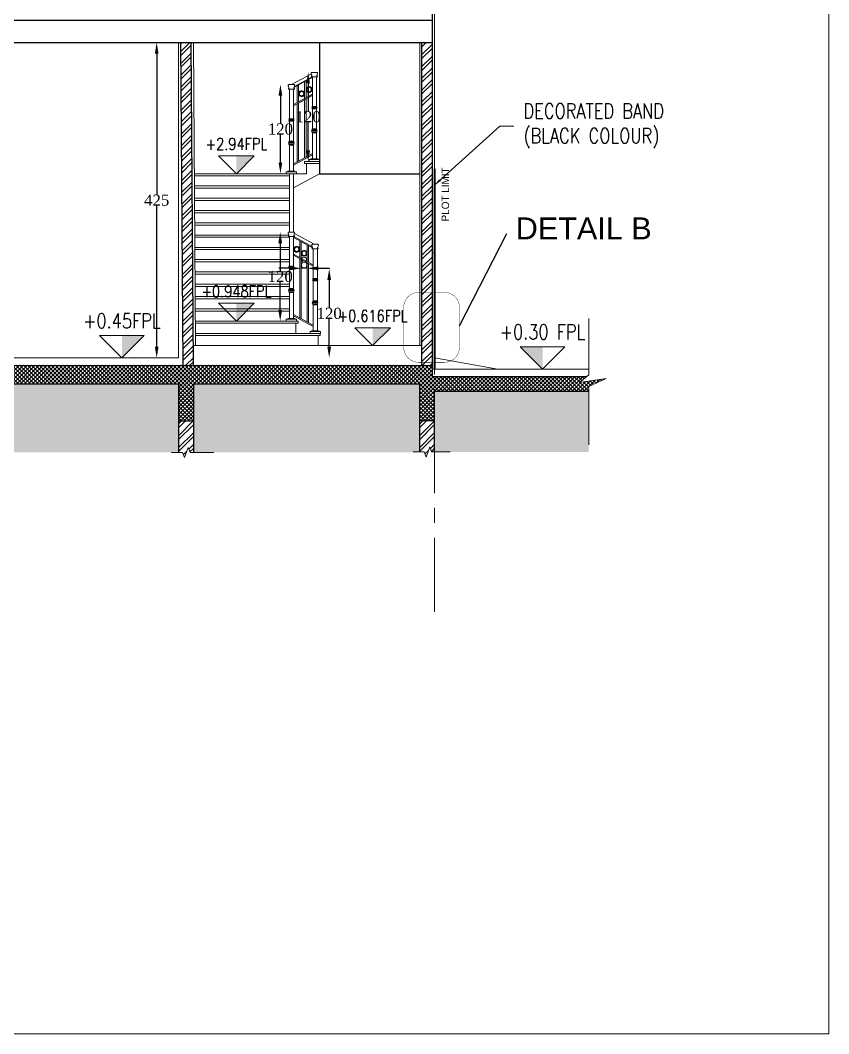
# Model space of a CAD drawing. Header units: millimetres. Extents: x -9083 to 924194, y -232449 to 321637.
# Drawn here: x 44704 to 55597, y -15919 to -2262 of the extents above; entities that cross this region are included whole.
import ezdxf
from ezdxf.enums import TextEntityAlignment as Align

# ---------------------------------------------------------------- set-up
doc = ezdxf.new("R2010")
doc.units = ezdxf.units.MM
doc.header["$LTSCALE"] = 400
doc.header["$MEASUREMENT"] = 0
doc.header["$PDMODE"] = 3
for name, pattern in [('CENTER', [2, 1.25, -0.25, 0.25, -0.25]), ('CENTERX2', [4, 2.5, -0.5, 0.5, -0.5]), ('DASHDOT', [1, 0.5, -0.25, 0, -0.25]), ('PHANTOM2', [1.25, 0.625, -0.125, 0.125, -0.125, 0.125, -0.125])]:
    doc.linetypes.add(name, pattern=pattern)
doc.layers.get('0').update_dxf_attribs({"lineweight": 0, "true_color": 0xff1414})
doc.layers.get('Defpoints').update_dxf_attribs({"color": 8, "lineweight": 5})
doc.layers.add('A-400 ANNOT-TEXT', color=7, linetype='Continuous')
for name, color, linetype, lineweight in [('A-ANNO-DIMS', 134, 'Continuous', 9), ('AR-dim-axis', 3, 'Continuous', 15), ('ELEVATION 00', 7, 'Continuous', 30), ('ELEVATION 02', 3, 'Continuous', 18), ('FINISH', 3, 'Continuous', 9), ('HANDRAIL', 31, 'Continuous', 5), ('HATCH', 15, 'Continuous', 0), ('LEVELS', 251, 'Continuous', 5), ('PLOT BOWNDARY', 1, 'DASHDOT', 50), ('ROOMS DIMENSION', 3, 'Continuous', 5), ('WALL ELEVATION', 3, 'Continuous', 9), ('WALL PROPOSED', 255, 'Continuous', 30)]:
    doc.layers.add(name, color=color, linetype=linetype, lineweight=lineweight)
doc.layers.add('AXIES', color=7, linetype='CENTER', lineweight=0, true_color=0x949596)
doc.styles.add('Arial_1', font='arial.ttf', dxfattribs={"height": 300})
doc.styles.add('ROMAN', font='times.ttf')
doc.styles.add('ROMAN-0.7', font='romans.shx', dxfattribs={"width": 0.7})
doc.styles.add('ROMANS-0.8', font='romans.shx', dxfattribs={"width": 0.8})
doc.styles.add('ROMANS-TITLE', font='ROMANS.shx', dxfattribs={"width": 0.8})
doc.styles.add('simple', font='simplex.shx')
doc.styles.add('XREF$0$STANDARD', font='verdana.ttf')
doc.dimstyles.new('d-block', dxfattribs={"dimscale": 0, "dimtxt": 0.2, "dimasz": 0.12, "dimexe": 0.1, "dimexo": 0.1, "dimgap": 0.1, "dimtad": 0, "dimzin": 9, "dimdsep": 46, "dimtxsty": 'simple', "dimblk": 'OPEN90', "dimcen": 0.1, "dimdle": 0.04, "dimclrd": 256, "dimclre": 256, "dimclrt": 256, "dimazin": 0, "dimtfac": 1, "dimtix": 1, "dimtofl": 0, "dimtmove": 2, "dimatfit": 3, "dimldrblk": 'OBLIQUE', "dimfxl": 40, "dimtolj": 1, "dimtzin": 1, "dimarcsym": 0})
doc.dimstyles.new('DIM-200-100', dxfattribs={"dimtxt": 200, "dimasz": 100, "dimexe": 100, "dimexo": 100, "dimgap": 75, "dimtad": 1, "dimdec": 0, "dimzin": 12, "dimdsep": 46, "dimtxsty": 'ROMAN-0.7', "dimblk": 'ARCHTICK', "dimcen": 50, "dimdle": 100, "dimclrd": 8, "dimclre": 9, "dimclrt": 256, "dimadec": 0, "dimazin": 0, "dimtfac": 1, "dimtdec": 0, "dimtix": 1, "dimtmove": 2, "dimatfit": 3, "dimfxl": 1, "dimtolj": 1, "dimtzin": 0, "dimlwd": 9, "dimlwe": 5, "dimarcsym": 0})
doc.dimstyles.new('ELEV DIM', dxfattribs={"dimtxt": 150, "dimasz": 150, "dimexe": 0.06, "dimexo": 0.06, "dimgap": 0.03, "dimtad": 1, "dimtih": 1, "dimtoh": 1, "dimdec": 0, "dimlfac": 0.1, "dimzin": 13, "dimdsep": 46, "dimtxsty": 'ROMAN', "dimcen": 0.09, "dimdle": 0.06, "dimse1": 1, "dimse2": 1, "dimclrd": 256, "dimclre": 256, "dimclrt": 3, "dimadec": 0, "dimazin": 0, "dimtfac": 1, "dimtdec": 0, "dimtix": 1, "dimtmove": 2, "dimatfit": 3, "dimfxl": 0.06, "dimtolj": 1, "dimtzin": 0, "dimarcsym": 0})

# ---------------------------------------------------------------- blocks, each defined once
blk = doc.blocks.new('LVL-200')
at = {"color": 5, "ltscale": 800}
blk.add_line((-153071, 178428), (-152471, 178428), dxfattribs=at)
blk.add_lwpolyline([(-153371, 179028), (-152771, 178428), (-152171, 179028), (-153371, 179028)])
blk.add_solid([(-152771, 179028), (-152171, 179028), (-152771, 178428)])
at = {"ltscale": 800, "style": 'ROMANS-TITLE', "width": 0.8}
blk.add_attdef('FLOOR-LEVEL', text='', height=400, dxfattribs=at).set_placement((-152771, 179428), align=Align.MIDDLE)
blk = doc.blocks.new('*D922')
at = {"layer": 'Defpoints', "color": 0, "transparency": 16777216}
for p in [(46821, -2562), (46542, -6812), (46821, -6812)]:
    blk.add_point(p, dxfattribs=at)
at = {"layer": 'ROOMS DIMENSION', "lineweight": -2, "transparency": 16777216}
for p, q in [((46542, -2712), (46542, -4611)), ((46542, -6662), (46542, -4763))]:
    blk.add_line(p, q, dxfattribs=at)
at = {"layer": 'ROOMS DIMENSION', "transparency": 16777216}
for points in [[(46517, -2712), (46567, -2712), (46542, -2562)], [(46517, -6662), (46567, -6662), (46542, -6812)]]:
    blk.add_solid(points, dxfattribs=at)
at = {"layer": 'ROOMS DIMENSION', "color": 3, "transparency": 16777216, "insert": (46542, -4687), "char_height": 150, "attachment_point": 5, "style": 'ROMAN'}
blk.add_mtext('\\A1;425', dxfattribs=at)
blk = doc.blocks.new('_ArchTick')
at = {"color": 0, "linetype": 'ByBlock', "const_width": 0.15}
blk.add_lwpolyline([(-0.5, -0.5), (0.5, 0.5)], dxfattribs=at)
blk = doc.blocks.new('_Oblique')
at = {"color": 0, "linetype": 'ByBlock', "lineweight": -2}
blk.add_line((-0.5, -0.5), (0.5, 0.5), dxfattribs=at)
blk = doc.blocks.new('_Open90')
at = {"color": 0, "linetype": 'ByBlock', "lineweight": -2}
for p, q in [((0, 0), (-1, 0)), ((-0.5, 0.5), (0, 0)), ((0, 0), (-0.5, -0.5))]:
    blk.add_line(p, q, dxfattribs=at)
blk = doc.blocks.new('*D905')
at = {"layer": 'Defpoints', "color": 0, "transparency": 16777216}
for p in [(48705, -5612), (48705, -6812), (48866, -6812)]:
    blk.add_point(p, dxfattribs=at)
at = {"layer": 'ROOMS DIMENSION', "lineweight": -2, "transparency": 16777216}
for p, q in [((48866, -5762), (48866, -6136)), ((48866, -6662), (48866, -6288))]:
    blk.add_line(p, q, dxfattribs=at)
at = {"layer": 'ROOMS DIMENSION', "transparency": 16777216}
for points in [[(48841, -5762), (48891, -5762), (48866, -5612)], [(48841, -6662), (48891, -6662), (48866, -6812)]]:
    blk.add_solid(points, dxfattribs=at)
at = {"layer": 'ROOMS DIMENSION', "color": 3, "transparency": 16777216, "insert": (48866, -6212), "char_height": 150, "attachment_point": 5, "style": 'ROMAN'}
blk.add_mtext('\\A1;120', dxfattribs=at)
blk = doc.blocks.new('SWDFVDV')
at = {"layer": 'HANDRAIL'}
for p, q in [((6289760, 831814, 0), (6289701, 831814, 0)), ((6289760, 831752, 0), (6289760, 831354, 0))]:
    blk.add_line(p, q, dxfattribs=at)
at = {"layer": 'HANDRAIL', "elevation": 0}
for points in [[(6289701, 831814, 0.523048), (6289686, 831800), (6289696, 831772), (6289696, 831766)], [(6289764, 831766, -1.073924), (6289764, 831752), (6289696, 831752, -0.931074), (6289696, 831766, -0.931074)], [(6289760, 831814, -0.523048), (6289774, 831800), (6289764, 831772), (6289764, 831766)], [(6289702, 831332, -0.712901), (6289702, 831344), (6289760, 831344, -0.711415), (6289760, 831332)]]:
    blk.add_lwpolyline(points, format="xyb", dxfattribs=at)
for points in [[(6289704, 831752), (6289704, 831354)], [(6289702, 831354), (6289760, 831354)], [(6289702, 831332), (6289760, 831332)], [(6289702, 831322), (6289760, 831322)], [(6289704, 831322), (6289704, 831052)], [(6289760, 831322), (6289760, 831052)], [(6289702, 831040), (6289692, 831024), (6289702, 831008)], [(6289700, 831046), (6289760, 831046), (6289760, 831052), (6289702, 831052), (6289702, 831046)], [(6289700, 831040), (6289760, 831040), (6289768, 831024), (6289760, 831008)], [(6289692, 831024), (6289768, 831024)], [(6289702, 831003), (6289702, 830997), (6289760, 830997), (6289760, 831003), (6289700, 831003)], [(6289760, 830997), (6289760, 830647), (6289704, 830647), (6289704, 830997)], [(6289683, 830638), (6289800, 830638), (6289800, 830614), (6289794, 830614), (6289730, 830614), (6289667, 830614), (6289661, 830614), (6289661, 830638), (6289683, 830638), (6289683, 830647), (6289704, 830647)], [(6289683, 830638), (6289683, 830638)], [(6289756, 830647), (6289778, 830647), (6289778, 830638)], [(6289778, 830638), (6289778, 830638)]]:
    blk.add_lwpolyline(points, dxfattribs=at)
blk.add_lwpolyline([(6289760, 831008), (6289700, 831008)], close=True, dxfattribs=at)
at = {"layer": 'HANDRAIL'}
for centre, radius, start, end in [((6289703, 831349, 0), 5.08, 102.7947, 257.2053), ((6289703, 831327, 0), 5.08, 102.7947, 257.2053), ((6289759, 831349, 0), 5.08, 282.795, 77.205), ((6289759, 831327, 0), 5.08, 282.5423, 77.4577), ((6289700, 831043, 0), 2.98, 90.0089, 269.9911), ((6289760, 831043, 0), 2.98, 270.0087, 89.9913), ((6289700, 831005, 0), 2.98, 90.0089, 269.9911), ((6289760, 831005, 0), 2.98, 270.0087, 89.9913)]:
    blk.add_arc(centre, radius, start, end, dxfattribs=at)
blk = doc.blocks.new('EDRFGCFGV')
at = {"layer": 'HANDRAIL'}
for points in [[(-325876, 222901, 0), (-325895, 222912, 0), (-325902, 222937, 0), (-325891, 222956, 0)], [(-325891, 222956, 0), (-325880, 222976, 0), (-325855, 222983, 0), (-325836, 222972, 0)], [(-325871, 222911, 0), (-325885, 222919, 0), (-325889, 222936, 0), (-325881, 222951, 0)], [(-325881, 222951, 0), (-325873, 222965, 0), (-325855, 222970, 0), (-325842, 222962, 0)], [(-325822, 222917, 0), (-325833, 222898, 0), (-325857, 222891, 0), (-325876, 222901, 0)], [(-325831, 222922, 0), (-325839, 222908, 0), (-325857, 222903, 0), (-325871, 222911, 0)], [(-325842, 222962, 0), (-325828, 222955, 0), (-325823, 222937, 0), (-325831, 222922, 0)], [(-325836, 222972, 0), (-325817, 222961, 0), (-325811, 222937, 0), (-325822, 222917, 0)]]:
    blk.add_open_spline(points, degree=3, dxfattribs=at)
blk = doc.blocks.new('*D936')
at = {"layer": 'Defpoints', "color": 0, "transparency": 16777216}
for p in [(48206, -5116), (48357, -5116), (48357, -6316)]:
    blk.add_point(p, dxfattribs=at)
at = {"layer": 'ROOMS DIMENSION', "lineweight": -2, "transparency": 16777216}
for p, q in [((48206, -5266), (48206, -5639)), ((48206, -6166), (48206, -5792))]:
    blk.add_line(p, q, dxfattribs=at)
at = {"layer": 'ROOMS DIMENSION', "transparency": 16777216}
for points in [[(48181, -5266), (48231, -5266), (48206, -5116)], [(48181, -6166), (48231, -6166), (48206, -6316)]]:
    blk.add_solid(points, dxfattribs=at)
at = {"layer": 'ROOMS DIMENSION', "color": 3, "transparency": 16777216, "insert": (48206, -5716), "char_height": 150, "attachment_point": 5, "style": 'ROMAN'}
blk.add_mtext('\\A1;120', dxfattribs=at)
blk = doc.blocks.new('*D937')
at = {"layer": 'Defpoints', "color": 0, "transparency": 16777216}
for p in [(48357, -3129), (48209, -4329), (48357, -4329)]:
    blk.add_point(p, dxfattribs=at)
at = {"layer": 'ROOMS DIMENSION', "lineweight": -2, "transparency": 16777216}
for p, q in [((48209, -3279), (48209, -3653)), ((48209, -4179), (48209, -3806))]:
    blk.add_line(p, q, dxfattribs=at)
at = {"layer": 'ROOMS DIMENSION', "transparency": 16777216}
for points in [[(48184, -3279), (48234, -3279), (48209, -3129)], [(48184, -4179), (48234, -4179), (48209, -4329)]]:
    blk.add_solid(points, dxfattribs=at)
at = {"layer": 'ROOMS DIMENSION', "color": 3, "transparency": 16777216, "insert": (48209, -3729), "char_height": 150, "attachment_point": 5, "style": 'ROMAN'}
blk.add_mtext('\\A1;120', dxfattribs=at)
blk = doc.blocks.new('*D938')
at = {"layer": 'Defpoints', "color": 0, "transparency": 16777216}
for p in [(48583, -2964), (48667, -2964, 0), (48667, -4164, 0)]:
    blk.add_point(p, dxfattribs=at)
at = {"layer": 'ROOMS DIMENSION', "lineweight": -2, "transparency": 16777216}
for p, q in [((48583, -3114), (48583, -3488)), ((48583, -4014), (48583, -3640))]:
    blk.add_line(p, q, dxfattribs=at)
at = {"layer": 'ROOMS DIMENSION', "transparency": 16777216}
for points in [[(48558, -3114), (48608, -3114), (48583, -2964)], [(48558, -4014), (48608, -4014), (48583, -4164)]]:
    blk.add_solid(points, dxfattribs=at)
at = {"layer": 'ROOMS DIMENSION', "color": 3, "transparency": 16777216, "insert": (48583, -3564), "char_height": 150, "attachment_point": 5, "style": 'ROMAN'}
blk.add_mtext('\\A1;120', dxfattribs=at)
blk = doc.blocks.new('rffghffr')
at = {"layer": 'AXIES', "linetype": 'CENTERX2'}
blk.add_line((6125682.5, 695783), (6125682.5, 714330.6), dxfattribs=at)
blk = doc.blocks.new('*D945')
at = {"layer": 'Defpoints', "color": 0, "transparency": 16777216}
for p in [(48489, -5529), (48569, -5529), (48489, -5605)]:
    blk.add_point(p, dxfattribs=at)
at = {"layer": 'ROOMS DIMENSION', "lineweight": -2, "transparency": 16777216}
for p, q in [((48339, -5605), (48189, -5605)), ((48569, -5605), (48489, -5605)), ((48719, -5605), (48869, -5605))]:
    blk.add_line(p, q, dxfattribs=at)
at = {"layer": 'ROOMS DIMENSION', "transparency": 16777216}
for points in [[(48339, -5580), (48339, -5630), (48489, -5605)], [(48719, -5580), (48719, -5630), (48569, -5605)]]:
    blk.add_solid(points, dxfattribs=at)
at = {"layer": 'ROOMS DIMENSION', "color": 3, "transparency": 16777216, "insert": (48529, -5529), "char_height": 150, "attachment_point": 5, "style": 'ROMAN'}
blk.add_mtext('\\A1;8', dxfattribs=at)

msp = doc.modelspace()

# ---------------------------------------------------------------- hatches: boundary and pattern name
at = {"layer": 'HATCH'}
h = msp.add_hatch(dxfattribs=at)
h.set_pattern_fill('ANSI32', color=256, scale=300)
h.set_pattern_definition([(45, (279.44, -26469.7), (-79.54951, 79.54951), []), (45, (332.48, -26469.7), (-79.54951, 79.54951), [])])
h.paths.add_polyline_path([(2356.30003, -2561.84241), (2216.30003, -2561.84241), (2216.29941, -6911.84388), (2356.29941, -6911.8449)])
h.paths.add_polyline_path([(50256.29918, -2561.84241), (50116.29928, -2561.84241), (50116.30189, -6912.19359), (50256.30116, -6912.19461)])
h.paths.add_polyline_path([(2216.30103, 38.15578), (2356.30103, 38.1552), (2356.30126, 638.15438), (2216.30126, 638.15539)])
h.paths.add_polyline_path([(2356.30065, -961.8448), (2216.30065, -961.84422), (2216.30015, -2262.19155), (2356.30015, -2262.19155)])
h = msp.add_hatch(dxfattribs=at)
h.set_pattern_fill('ANSI32', color=256, scale=300)
h.set_pattern_definition([(45, (269913.33, -114541.97), (-79.549513, 79.549513), []), (45, (269966.36, -114541.97), (-79.549513, 79.549513), [])])
h.paths.add_polyline_path([(47006.29465, -2561.84241), (46866.29673, -2561.84241), (46896.29688, -6912.17008), (47036.29688, -6912.1711)])
h.paths.add_polyline_path([(38216.33375, -6912.10853), (38356.33375, -6912.10955), (38356.33375, -2561.84241), (38216.33375, -2561.84241)])
h.paths.add_polyline_path([(27756.33375, -2561.7502), (27616.33375, -2561.74947), (27616.33375, -6911.9382), (27756.33375, -6911.93995)])
h.paths.add_polyline_path([(17016.33375, -6911.95375), (17156.33375, -6911.95478), (17156.33375, -2561.84241), (17016.33375, -2561.84241)])
h.paths.add_polyline_path([(8866.29673, -6911.89243), (9006.29673, -6911.89345), (9006.29673, -2561.84241), (8866.29673, -2561.84241)])
h.paths.add_polyline_path([(5617.01945, -6911.66772), (5757.0293, -6911.87487), (5756.29673, -2561.84241), (5616.29673, -2561.84241)])
h = msp.add_hatch(dxfattribs=at)
h.set_pattern_fill('ANSI37', color=256, scale=300)
h.set_pattern_definition([(45, (279.442, -26029.71), (-26.516504, 26.516504), []), (135, (279.442, -26029.71), (-26.516504, -26.516504), [])])
h.paths.add_polyline_path([(1344.64054, -7061.84697), (33.27855, -7061.84697), (-63.66151, -7141.90105), (292.08322, -7090.01706), (57.92019, -7196.67483), (57.92019, -7261.84512), (2186.3079, -7261.84512), (2186.3079, -7661.84344), (2386.3079, -7661.84344), (2386.3079, -7161.8449), (5619.73662, -7161.64135), (5619.73662, -7661.61288), (5819.74131, -7661.61285), (5819.74131, -7161.64277), (8836.29673, -7161.90113), (8836.29673, -7661.84344), (9036.30559, -7661.84344), (9036.30559, -7161.90259), (16986.34261, -7161.93178), (16986.34261, -7661.87362), (17186.33375, -7661.87362), (17186.33375, -7161.93324), (18486.3069, -7161.96244), (22286.3079, -7161.99311), (22286.31241, -7161.99109), (22486.31241, -7161.99109), (22486.3079, -7161.99457), (26580.1262, -7162.02377), (26580.1307, -7162.02978), (26780.1307, -7162.02978), (26780.1262, -7162.02523), (27586.34261, -7162.05443), (27586.34261, -7661.9944), (27786.34261, -7661.9944), (27786.34261, -7162.05589), (38186.33375, -7162.0851), (38186.33375, -7662.02459), (38386.33375, -7662.02459), (38386.33375, -7162.08656), (46836.29673, -7162.14642), (46836.29673, -7662.08498), (47036.29673, -7662.08498), (47036.29673, -7162.14788), (47886.3069, -7162.17709), (48086.3069, -7162.17855), (50086.3079, -7162.19315), (50086.3079, -7662.19315), (50286.3079, -7662.19315), (50286.3079, -7261.84512), (52362.44766, -7261.84512), (52362.44766, -7196.67483), (52596.61068, -7090.01706), (52240.86596, -7141.90105), (52337.83829, -7061.82032), (50255.79743, -7061.83272), (50256.79921, -6911.84489), (2356.29905, -6911.8449), (2216.29905, -6911.84388)])
h = msp.add_hatch(dxfattribs=at)
h.set_pattern_fill('EARTH', color=256, scale=750, angle=45)
h.set_pattern_definition([(45, (279.44, -26029.7), (0, 265.16504), [187.5, -187.5]), (45, (229.72, -25980), (0, 265.16504), [187.5, -187.5]), (45, (180, -25930.27), (0, 265.16504), [187.5, -187.5]), (135, (180, -25897.13), (-265.16504, 3e-14), [187.5, -187.5]), (135, (229.72, -25847.4), (-265.16504, 3e-14), [187.5, -187.5]), (135, (279.44, -25797.69), (-265.16504, 3e-14), [187.5, -187.5])])
h.paths.add_polyline_path([(18686.3069, -7161.96244), (17186.34261, -7161.95308), (17186.34261, -8086.2506), (18686.3069, -8086.25873)])
h.paths.add_polyline_path([(16986.34261, -7161.84682), (9036.30559, -7161.84519), (9036.30559, -8086.14318), (16986.34261, -8086.1435)])
h.paths.add_polyline_path([(8836.29673, -7161.84342), (5821.20455, -7161.64839), (5821.20455, -8085.94638), (8836.29673, -8086.14141)])
h.paths.add_polyline_path([(5621.19983, -7165.13313), (2386.3079, -7161.84417), (2386.3079, -8078.61859), (2596.04448, -8078.61932), (5621.19983, -8082.4588)])
h.paths.add_polyline_path([(2186.3079, -7261.84512), (57.92019, -7261.84512), (57.92019, -7982.45042), (57.92019, -8078.61932), (2186.3079, -8078.61932)])
h.paths.add_polyline_path([(22286.3079, -7161.9921), (18686.3069, -7161.9639), (18686.3069, -8086.26095), (22286.3079, -8086.288)])
h.paths.add_polyline_path([(32886.3079, -7162.05443), (27786.34261, -7161.9084), (27786.34261, -8086.08374), (32886.3079, -8086.24903)])
h.paths.add_polyline_path([(38186.33375, -7161.8511), (32886.3079, -7162.06764), (32886.3079, -8086.36329), (38186.33375, -8086.14608)])
h.paths.add_polyline_path([(46836.29673, -7162.14642), (38386.33375, -7161.8532), (38386.33375, -8086.14791), (39883.9029, -8086.41193), (46836.29673, -8086.44145)])
h.paths.add_polyline_path([(50086.3079, -7162.19422), (47036.29673, -7162.16926), (47036.29673, -8086.4635), (44083.9029, -8086.44212), (50086.3079, -8086.4903)])
h.paths.add_polyline_path([(52362.44659, -7261.84512), (50286.30743, -7261.84512), (50286.30838, -8078.96902), (52362.44766, -8078.96902), (52362.44766, -7982.45042)])
h = msp.add_hatch(dxfattribs=at)
h.set_pattern_fill('ANSI32', color=256, scale=300)
h.set_pattern_definition([(45, (-6156625.22, -649856.49), (-79.5495129, 79.5495129), []), (45, (-6156572.19, -649856.49), (-79.5495129, 79.5495129), [])])
h.paths.add_polyline_path([(46836.29673, -7662.10612), (47036.29673, -7662.10612), (47036.29673, -8086.46467), (46990.92014, -8086.46326), (46965.92014, -8017.77633), (46915.92014, -8155.1502), (46890.92025, -8086.46355), (46836.29673, -8086.46321)])
h = msp.add_hatch(dxfattribs=at)
h.set_pattern_fill('ANSI32', color=256, scale=300)
h.set_pattern_definition([(45, (-6153370.09, -649848.99), (-79.5495129, 79.5495129), []), (45, (-6153317.06, -649848.99), (-79.5495129, 79.5495129), [])])
h.paths.add_polyline_path([(50086.3079, -7654.61188), (50286.3079, -7654.61188), (50286.3079, -8078.97043), (50246.04995, -8078.96902), (50221.04995, -8010.28209), (50171.04995, -8147.65596), (50146.05006, -8078.96932), (50086.3079, -8078.96897)])

# ---------------------------------------------------------------- linework, layer by layer
at = {"layer": 'AR-dim-axis', "color": 1, "linetype": 'PHANTOM2', "const_width": 5}
msp.add_lwpolyline([(50070.73196, -5929.03383), (50420.66304, -5929.03383, -0.4142135624), (50620.66304, -6129.03383), (50620.66304, -6671.59202, -0.4142135624), (50420.66304, -6871.59202), (50070.73196, -6871.59202, -0.4142135624), (49870.73196, -6671.59202), (49870.73196, -6129.03383, -0.4142135624)], format="xyb", close=True, dxfattribs=at)
at = {"layer": 'Defpoints'}
msp.add_lwpolyline([(-8100, 42366.04501), (55596.80779, 42366.04501), (55596.80779, -15919.30099), (-8100, -15919.30099)], close=True, dxfattribs=at)
at = {"layer": 'ELEVATION 00'}
msp.add_line((50256.29833, -7061.82032), (52337.83829, -7061.82032), dxfattribs=at)
at = {"layer": 'ELEVATION 02'}
for p, q in [((50269.57085, -5398.84512), (50286.2979, -5388.84512)), ((50286.2979, -5408.84512), (50269.57085, -5398.84512))]:
    msp.add_line(p, q, dxfattribs=at)
at = {"layer": 'FINISH'}
for p, q in [((50286.29913, -6961.82032), (50286.33876, -2162.18928)), ((46836.29673, -6812.14883), (46836.29673, -2562.14329)), ((47064.46781, -6646.63345), (47036.29753, -2561.93785)), ((50086.29905, -6646.67612), (50086.29905, -2562.18782)), ((48531.29716, -4163.89146), (48736.07771, -4163.89467)), ((48531.29716, -4163.89146), (48531.29716, -4193.88991)), ((48531.29716, -4193.88991), (48736.07771, -4193.8928)), ((48561.29673, -4193.89034), (48561.29673, -4329.41018)), ((48736.07771, -4163.89374, 0), (48736.07771, -4193.8928, 0)), ((47048.48685, -4329.39186), (48287.15862, -4329.4113)), ((47048.69375, -4359.39185), (48330.76368, -4359.40995)), ((48561.29673, -4329.41018), (48425.99125, -4329.41018)), ((47049.62835, -4494.9091), (48330.76368, -4494.92719)), ((47049.83524, -4524.9091), (48330.76368, -4524.92719)), ((47050.76985, -4660.42636), (48330.76368, -4660.44444)), ((47050.97674, -4690.42636), (48330.76368, -4690.44444)), ((47051.91134, -4825.94362), (48330.76368, -4825.96168)), ((47052.11824, -4855.94362), (48330.76368, -4855.96168)), ((47053.05284, -4991.46087), (48330.76368, -4991.47892)), ((47053.25974, -5021.46088), (48330.76368, -5021.47892)), ((47054.19434, -5156.97813), (48322.56333, -5156.99604)), ((47054.40123, -5186.97813), (48330.76368, -5186.99616)), ((47055.33583, -5322.49539), (48330.76368, -5322.5134)), ((47055.54273, -5352.49539), (48330.76368, -5352.5134)), ((47056.47733, -5488.01265), (48330.76368, -5488.03064)), ((47056.68423, -5518.01265), (48330.76368, -5518.03064)), ((47057.61883, -5653.5299), (48330.76368, -5653.54788)), ((47057.82572, -5683.52991), (48330.76368, -5683.54788)), ((47058.76032, -5819.04716), (48330.76368, -5819.06512)), ((47058.96722, -5849.04716), (48330.76368, -5849.06512)), ((47059.90182, -5984.56442), (48330.76368, -5984.58237)), ((47060.10872, -6014.56442), (48330.76368, -6014.58237)), ((47061.04332, -6150.08168), (48330.76368, -6150.09961)), ((47061.25021, -6180.08168), (48330.76368, -6180.09961)), ((47062.18481, -6315.59893), (48446.29673, -6315.61848)), ((47062.39171, -6345.59894), (48446.29673, -6345.61848)), ((48416.29673, -6345.61806), (48416.29673, -6481.1353)), ((48446.29673, -6315.61848), (48446.29631, -6345.61848)), ((47063.32631, -6481.11619), (48746.29673, -6481.13996)), ((47063.53321, -6511.11619), (48746.29673, -6511.13996)), ((48716.29673, -6511.13954), (48716.29482, -6646.65678)), ((48746.29673, -6481.13996), (48746.29631, -6511.13996)), ((47034.46558, -6646.63302), (50116.29905, -6646.67655)), ((38386.33375, -6811.8903), (46836.29673, -6812.14883)), ((50256.29834, -6961.82032), (52362.44766, -6961.82032)), ((50286.30583, -6961.81701), (50286.30036, -6961.81701))]:
    msp.add_line(p, q, dxfattribs=at)
at = {"layer": 'FINISH', "ltscale": 20}
msp.add_line((48736.07771, -4329.41018), (48386.29673, -4522.39279), dxfattribs=at)
at = {"layer": 'HANDRAIL'}
for p, q in [((48625.70694, -2985.75421, 0), (48356.57493, -3129.41018)), ((48656.76414, -3025.85371, 0), (48391.81233, -3167.2784, 0)), ((48635.52784, -3025.85371, 0), (48396.81422, -3153.2731, 0)), ((48454.15888, -3135.10555, 0), (48454.15888, -3360.16198, 0)), ((48534.15888, -3091.5629, 0), (48534.15888, -3316.61933, 0)), ((48554.15888, -3080.67724, 0), (48554.15888, -3305.73367, 0)), ((48386.32478, -3396.22573, 0), (48640.87819, -3257.67662, 0)), ((48386.32478, -3397.08292, 0), (48636.91154, -3260.69279, 0)), ((48386.32478, -3413.30364, 0), (48640.87819, -3274.75453, 0)), ((48434.15888, -3145.99121, 0), (48434.15888, -3371.04764, 0)), ((48386.32478, -3414.16083, 0), (48636.91154, -3277.7707, 0)), ((48434.15888, -3388.12554, 0), (48434.15888, -4170.01176, 0)), ((48454.15888, -3377.23988, 0), (48454.15888, -4159.1261, 0)), ((48534.15888, -3333.69724, 0), (48534.15888, -4115.58345, 0)), ((48554.15888, -3322.81157, 0), (48554.15888, -4104.69779, 0)), ((48386.32478, -4196.04705, 0), (48640.87819, -4057.49794, 0)), ((48386.32478, -4213.12496, 0), (48640.87819, -4074.57584, 0)), ((48330.76368, -5115.61707), (48330.76368, -4329.41018)), ((48386.29673, -5115.573), (48386.29673, -4329.41018)), ((48643.16392, -5327.16816), (48386.29673, -5187.3597)), ((48639.84621, -5313.97712), (48389.24119, -5177.57704)), ((48663.18687, -5281.13996), (48397.78412, -5136.68573)), ((48469.0494, -5232.40058), (48469.0494, -5457.457)), ((48489.0494, -5243.28624), (48489.0494, -5468.34266)), ((48569.0494, -5286.82888), (48569.0494, -5511.88531)), ((48589.0494, -5297.71454), (48589.0494, -5522.77097)), ((48651.09721, -5556.54254), (48386.29673, -5412.41612)), ((48651.09721, -5573.62045), (48386.29673, -5429.49403)), ((48469.0494, -5474.53491), (48469.0494, -6272.03008)), ((48489.0494, -5485.42057), (48489.0494, -6282.91574)), ((48569.0494, -5528.96321), (48569.0494, -6326.45839)), ((48589.0494, -5539.84888), (48589.0494, -6337.34405)), ((48651.09721, -6371.11562), (48386.29673, -6226.9892)), ((48651.09721, -6388.19353), (48386.29673, -6244.06711)), ((48666.88042, -6646.65724), (48666.88042, -6646.65608))]:
    msp.add_line(p, q, dxfattribs=at)
at = {"layer": 'LEVELS', "ltscale": 800}
for points in [[(52362.44766, -6282.56695), (52362.44766, -7041.49765), (52240.86596, -7141.90105), (52596.61068, -7090.01706), (52362.44766, -7196.67483), (52362.44766, -7982.45042)], [(46740.92014, -8086.46326), (46890.92014, -8086.46326), (46915.92014, -8155.1502), (46965.92014, -8017.77633), (46990.92014, -8086.46326), (47310.91128, -8086.46399)], [(49996.04995, -8078.96902), (50146.04995, -8078.96902), (50171.04995, -8147.65596), (50221.04995, -8010.28209), (50246.04995, -8078.96902), (50496.04995, -8078.96902)]]:
    msp.add_lwpolyline(points, dxfattribs=at)
at = {"layer": 'PLOT BOWNDARY', "const_width": 25}
msp.add_lwpolyline([(50286.2979, -6961.82032), (50286.2979, -4261.84512)], dxfattribs=at)
at = {"layer": 'WALL ELEVATION'}
msp.add_line((51136.71058, -6961.82032), (50286.30037, -6811.82032), dxfattribs=at)
at = {"layer": 'WALL PROPOSED'}
for p, q in [((50256.3069, -2262.19155), (50256.30806, 638.15366)), ((2216.29937, -2262.19155), (50256.29909, -2262.19155)), ((50256.29833, -7061.82032), (50256.29909, -2262.19155)), ((2216.29625, -2561.84241), (50256.29904, -2561.84241)), ((46896.29673, -6912.14905), (46866.29673, -2561.84241)), ((47036.29673, -6912.15007), (47006.29673, -2562.14475)), ((48736.07771, -2561.84241), (48736.07771, -4329.41018)), ((50116.29905, -6912.19359), (50116.29905, -2561.84241)), ((48736.07771, -4329.41018), (50086.29905, -4329.41018)), ((2195.05072, -6911.84698), (50256.29833, -6912.19461)), ((38386.33375, -7161.85175), (46836.29673, -7162.16777)), ((46836.29673, -7162.16777), (46836.29673, -8086.4618)), ((47036.29673, -7162.16926), (50086.3079, -7162.19315)), ((47036.29673, -7162.16926), (47036.29673, -8086.4635)), ((50086.3079, -8078.96902), (50086.3079, -7162.19315)), ((50286.3079, -8078.96902), (50286.3079, -7261.84512)), ((50286.3079, -7261.84512), (52362.44766, -7261.84512)), ((46836.29673, -7662.10612), (47036.29673, -7662.10612)), ((50286.3079, -7662.19315), (50086.3079, -7662.19315))]:
    msp.add_line(p, q, dxfattribs=at)

# ---------------------------------------------------------------- block references
at = {"layer": 'AXIES'}
msp.add_blockref('rffghffr', (-6075396.1806, -706017.66993), dxfattribs=at)
at = {"layer": 'HANDRAIL'}
for name, p in [('SWDFVDV', (-6241063.47001, -834778.05567, 0.29232)), ('SWDFVDV', (-6241373.55647, -834943.57211, 0.29232)), ('EDRFGCFGV', (374350.68782, -226187.80894, -0.46513)), ('EDRFGCFGV', (374450.68782, -226133.38063, -0.46513)), ('SWDFVDV', (-6241373.58452, -836929.779, 0.29232)), ('SWDFVDV', (-6241053.25099, -837095.30189, 0.29232))]:
    msp.add_blockref(name, p, dxfattribs=at)
at = {"layer": 'HANDRAIL', "xscale": -1}
for p in [(-277427.47954, -228285.10396, -0.46513), (-277327.47954, -228339.53227, -0.46513)]:
    msp.add_blockref('EDRFGCFGV', p, dxfattribs=at)
at = {"layer": 'LEVELS', "ltscale": 800}
ref = msp.add_blockref('LVL-200', (108725.00092, -75700.67873), dxfattribs=dict(at, xscale=0.4, yscale=0.4, zscale=0.4))
ref.add_attrib('FLOOR-LEVEL', '+2.94FPL', dxfattribs={"layer": '0', "color": 1, "ltscale": 800, "height": 160, "style": 'ROMANS-TITLE', "width": 0.8}).set_placement((47616.47731, -3929.40325), align=Align.MIDDLE)
ref = msp.add_blockref('LVL-200', (108725.00092, -77686.88401), dxfattribs=dict(at, xscale=0.4, yscale=0.4, zscale=0.4))
ref.add_attrib('FLOOR-LEVEL', '+0.948FPL', dxfattribs={"layer": '0', "color": 1, "ltscale": 800, "height": 160, "style": 'ROMANS-TITLE', "width": 0.8}).set_placement((47616.47731, -5915.60852), align=Align.MIDDLE)
ref = msp.add_blockref('LVL-200', (122458.58436, -96026.25061), dxfattribs=dict(at, xscale=0.5, yscale=0.5, zscale=0.5))
ref.add_attrib('FLOOR-LEVEL', '+0.45FPL', dxfattribs={"layer": '0', "color": 1, "ltscale": 800, "height": 200, "style": 'ROMANS-TITLE', "width": 0.8}).set_placement((46072.92984, -6312.15625), align=Align.MIDDLE)
ref = msp.add_blockref('LVL-200', (110558.86779, -78017.94263), dxfattribs=dict(at, xscale=0.4, yscale=0.4, zscale=0.4))
ref.add_attrib('FLOOR-LEVEL', '+0.616FPL', dxfattribs={"layer": '0', "color": 1, "ltscale": 800, "height": 160, "style": 'ROMANS-TITLE', "width": 0.8}).set_placement((49450.34418, -6246.66714), align=Align.MIDDLE)
ref = msp.add_blockref('LVL-200', (-24645.05859, -96175.94132), dxfattribs=dict(at, xscale=-0.5, yscale=0.5, zscale=0.5))
ref.add_attrib('FLOOR-LEVEL', '+0.30 FPL', dxfattribs={"layer": '0', "color": 1, "ltscale": 800, "height": 200, "style": 'ROMANS-TITLE', "width": 0.8}).set_placement((51740.59593, -6461.84697), align=Align.MIDDLE)

# ---------------------------------------------------------------- texts
at = {"layer": 'A-400 ANNOT-TEXT', "insert": (51483.77795, -3384.40456, 0), "char_height": 200, "width": 2254.5996412, "attachment_point": 1, "style": 'ROMANS-0.8'}
msp.add_mtext('DECORATED BAND (BLACK COLOUR) ', dxfattribs=at)
at = {"layer": 'A-ANNO-DIMS', "insert": (52295.72313, -4918.80213, 0), "char_height": 295.05988, "width": 2502.437949, "attachment_point": 2, "line_spacing_factor": 0.938532, "style": 'Arial_1'}
msp.add_mtext('DETAIL B', dxfattribs=at)
at = {"layer": 'PLOT BOWNDARY', "insert": (50431.6982, -4609.23516), "char_height": 100, "width": 3591.7615035, "attachment_point": 5, "rotation": 90, "style": 'XREF$0$STANDARD'}
msp.add_mtext('{\\fStylus BT|b0|i0|c0|p34;PLOT LIMIT}', dxfattribs=at)

# ---------------------------------------------------------------- dimensions: what is measured, and where the dimension line sits
at = {"layer": 'ROOMS DIMENSION'}
dim = msp.add_aligned_dim(p1=(46821.36611, -2561.86294), p2=(46821.33113, -6812.11488), distance=-279.49362, dimstyle='ELEV DIM', dxfattribs=at)
dim.commit()
dim.dimension.update_dxf_attribs({"geometry": '*D922', "text_midpoint": (46541.855, -4686.98661)})
for base, p1, p2, picture, middle in [((48582.89994, -2963.89374), (48666.66139, -4163.89374, 0), (48666.66139, -2963.89374, 0), '*D938', (48582.89994, -3563.89374)), ((48208.76486, -4329.41018), (48356.57493, -3129.41018), (48356.57493, -4329.41018), '*D937', (48208.76486, -3729.41018)), ((48205.69319, -5115.61707), (48356.54688, -6315.61707), (48356.54688, -5115.61707), '*D936', (48205.69319, -5715.61707)), ((48865.93713, -6812.14883), (48704.99746, -5612.14883), (48704.99746, -6812.14883), '*D905', (48865.93713, -6212.14883))]:
    dim = msp.add_linear_dim(base=base, p1=p1, p2=p2, angle=90, dimstyle='ELEV DIM', dxfattribs=at)
    dim.commit()
    dim.dimension.update_dxf_attribs({"geometry": picture, "text_midpoint": middle})
dim = msp.add_linear_dim(base=(48489.0494, -5605.07953), p1=(48569.0494, -5528.96321), p2=(48489.0494, -5528.96321), dimstyle='ELEV DIM', dxfattribs=at)
dim.commit()
dim.dimension.update_dxf_attribs({"geometry": '*D945', "text_midpoint": (48529.0494, -5528.75177)})

# ---------------------------------------------------------------- leaders
at = {"layer": 'A-400 ANNOT-TEXT', "ltscale": 10}
msp.add_leader([(50287.30008, -4481.30558, 0), (51166.66094, -3687.22501, 0), (51351.92804, -3687.22501, 0)], dimstyle='DIM-200-100', dxfattribs=at)
at = {"layer": 'AR-dim-axis', "color": 1, "linetype": 'Continuous'}
msp.add_leader([(50620.66304, -6379.0896, 0), (51259.81934, -5135.16385, 0)], dimstyle='d-block', override={"dimscale": 1, "dimfxl": 0.1, "dimfxlon": 1, "dimarcsym": 1}, dxfattribs=at)

doc.saveas('drawing.dxf')
